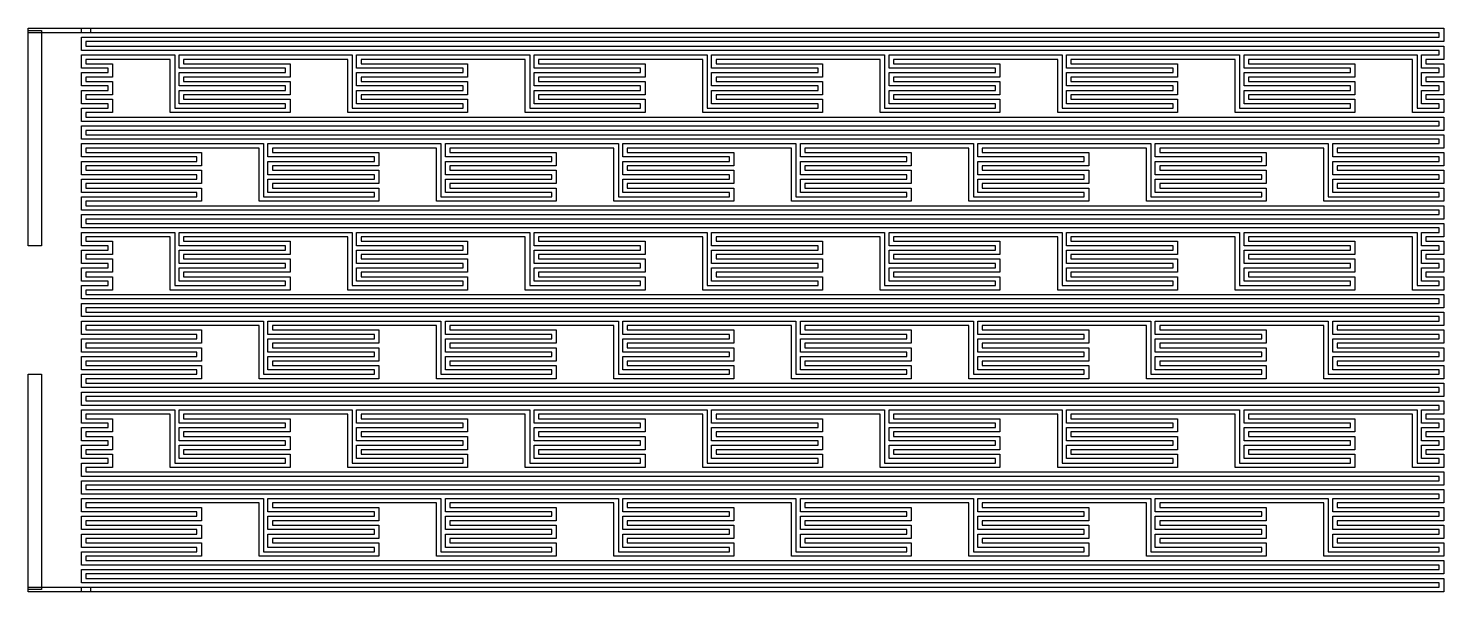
# Model space of a CAD drawing. Extents: x 1358 to 1677, y -197 to -70.
import ezdxf

# ---------------------------------------------------------------- set-up
doc = ezdxf.new("R2010")
doc.units = 0
doc.layers.add('L3D0', color=1, linetype='CONTINUOUS')

msp = doc.modelspace()

# ---------------------------------------------------------------- linework, layer by layer
at = {"layer": 'L3D0'}
for points in [[(1358.226, -71.065), (1358.226, -70.065), (1372.226, -70.065), (1372.226, -71.065)], [(1370.226, -197.065), (1370.226, -196.065), (1676.226, -196.065), (1676.226, -195.065), (1370.226, -195.065), (1370.226, -192.065), (1676.226, -192.065), (1676.226, -191.065), (1370.226, -191.065), (1370.226, -188.065), (1396.226, -188.065), (1396.226, -187.065), (1370.226, -187.065), (1370.226, -184.065), (1396.226, -184.065), (1396.226, -183.065), (1370.226, -183.065), (1370.226, -180.065), (1396.226, -180.065), (1396.226, -179.065), (1370.226, -179.065), (1370.226, -176.065), (1411.226, -176.065), (1411.226, -188.065), (1436.226, -188.065), (1436.226, -187.065), (1412.226, -187.065), (1412.226, -184.065), (1436.226, -184.065), (1436.226, -183.065), (1412.226, -183.065), (1412.226, -180.065), (1436.226, -180.065), (1436.226, -179.065), (1412.226, -179.065), (1412.226, -176.065), (1451.226, -176.065), (1451.226, -188.065), (1476.226, -188.065), (1476.226, -187.065), (1452.226, -187.065), (1452.226, -184.065), (1476.226, -184.065), (1476.226, -183.065), (1452.226, -183.065), (1452.226, -180.065), (1476.226, -180.065), (1476.226, -179.065), (1452.226, -179.065), (1452.226, -176.065), (1491.226, -176.065), (1491.226, -188.065), (1516.226, -188.065), (1516.226, -187.065), (1492.226, -187.065), (1492.226, -184.065), (1516.226, -184.065), (1516.226, -183.065), (1492.226, -183.065), (1492.226, -180.065), (1516.226, -180.065), (1516.226, -179.065), (1492.226, -179.065), (1492.226, -176.065), (1531.226, -176.065), (1531.226, -188.065), (1556.226, -188.065), (1556.226, -187.065), (1532.226, -187.065), (1532.226, -184.065), (1556.226, -184.065), (1556.226, -183.065), (1532.226, -183.065), (1532.226, -180.065), (1556.226, -180.065), (1556.226, -179.065), (1532.226, -179.065), (1532.226, -176.065), (1571.226, -176.065), (1571.226, -188.065), (1596.226, -188.065), (1596.226, -187.065), (1572.226, -187.065), (1572.226, -184.065), (1596.226, -184.065), (1596.226, -183.065), (1572.226, -183.065), (1572.226, -180.065), (1596.226, -180.065), (1596.226, -179.065), (1572.226, -179.065), (1572.226, -176.065), (1611.226, -176.065), (1611.226, -188.065), (1636.226, -188.065), (1636.226, -187.065), (1612.226, -187.065), (1612.226, -184.065), (1636.226, -184.065), (1636.226, -183.065), (1612.226, -183.065), (1612.226, -180.065), (1636.226, -180.065), (1636.226, -179.065), (1612.226, -179.065), (1612.226, -176.065), (1651.226, -176.065), (1651.226, -188.065), (1676.226, -188.065), (1676.226, -187.065), (1652.226, -187.065), (1652.226, -184.065), (1676.226, -184.065), (1676.226, -183.065), (1652.226, -183.065), (1652.226, -180.065), (1676.226, -180.065), (1676.226, -179.065), (1652.226, -179.065), (1652.226, -176.065), (1676.226, -176.065), (1676.226, -175.065), (1370.226, -175.065), (1370.226, -172.065), (1676.226, -172.065), (1676.226, -171.065), (1370.226, -171.065), (1370.226, -168.065), (1376.226, -168.065), (1376.226, -167.065), (1370.226, -167.065), (1370.226, -164.065), (1376.226, -164.065), (1376.226, -163.065), (1370.226, -163.065), (1370.226, -160.065), (1376.226, -160.065), (1376.226, -159.065), (1370.226, -159.065), (1370.226, -156.065), (1391.226, -156.065), (1391.226, -168.065), (1416.226, -168.065), (1416.226, -167.065), (1392.226, -167.065), (1392.226, -164.065), (1416.226, -164.065), (1416.226, -163.065), (1392.226, -163.065), (1392.226, -160.065), (1416.226, -160.065), (1416.226, -159.065), (1392.226, -159.065), (1392.226, -156.065), (1431.226, -156.065), (1431.226, -168.065), (1456.226, -168.065), (1456.226, -167.065), (1432.226, -167.065), (1432.226, -164.065), (1456.226, -164.065), (1456.226, -163.065), (1432.226, -163.065), (1432.226, -160.065), (1456.226, -160.065), (1456.226, -159.065), (1432.226, -159.065), (1432.226, -156.065), (1471.226, -156.065), (1471.226, -168.065), (1496.226, -168.065), (1496.226, -167.065), (1472.226, -167.065), (1472.226, -164.065), (1496.226, -164.065), (1496.226, -163.065), (1472.226, -163.065), (1472.226, -160.065), (1496.226, -160.065), (1496.226, -159.065), (1472.226, -159.065), (1472.226, -156.065), (1511.226, -156.065), (1511.226, -168.065), (1536.226, -168.065), (1536.226, -167.065), (1512.226, -167.065), (1512.226, -164.065), (1536.226, -164.065), (1536.226, -163.065), (1512.226, -163.065), (1512.226, -160.065), (1536.226, -160.065), (1536.226, -159.065), (1512.226, -159.065), (1512.226, -156.065), (1551.226, -156.065), (1551.226, -168.065), (1576.226, -168.065), (1576.226, -167.065), (1552.226, -167.065), (1552.226, -164.065), (1576.226, -164.065), (1576.226, -163.065), (1552.226, -163.065), (1552.226, -160.065), (1576.226, -160.065), (1576.226, -159.065), (1552.226, -159.065), (1552.226, -156.065), (1591.226, -156.065), (1591.226, -168.065), (1616.226, -168.065), (1616.226, -167.065), (1592.226, -167.065), (1592.226, -164.065), (1616.226, -164.065), (1616.226, -163.065), (1592.226, -163.065), (1592.226, -160.065), (1616.226, -160.065), (1616.226, -159.065), (1592.226, -159.065), (1592.226, -156.065), (1631.226, -156.065), (1631.226, -168.065), (1656.226, -168.065), (1656.226, -167.065), (1632.226, -167.065), (1632.226, -164.065), (1656.226, -164.065), (1656.226, -163.065), (1632.226, -163.065), (1632.226, -160.065), (1656.226, -160.065), (1656.226, -159.065), (1632.226, -159.065), (1632.226, -156.065), (1671.226, -156.065), (1671.226, -168.065), (1676.226, -168.065), (1676.226, -167.065), (1672.226, -167.065), (1672.226, -164.065), (1676.226, -164.065), (1676.226, -163.065), (1672.226, -163.065), (1672.226, -160.065), (1676.226, -160.065), (1676.226, -159.065), (1672.226, -159.065), (1672.226, -156.065), (1676.226, -156.065), (1676.226, -155.065), (1370.226, -155.065), (1370.226, -152.065), (1676.226, -152.065), (1676.226, -151.065), (1370.226, -151.065), (1370.226, -148.065), (1396.226, -148.065), (1396.226, -147.065), (1370.226, -147.065), (1370.226, -144.065), (1396.226, -144.065), (1396.226, -143.065), (1370.226, -143.065), (1370.226, -140.065), (1396.226, -140.065), (1396.226, -139.065), (1370.226, -139.065), (1370.226, -136.065), (1411.226, -136.065), (1411.226, -148.065), (1436.226, -148.065), (1436.226, -147.065), (1412.226, -147.065), (1412.226, -144.065), (1436.226, -144.065), (1436.226, -143.065), (1412.226, -143.065), (1412.226, -140.065), (1436.226, -140.065), (1436.226, -139.065), (1412.226, -139.065), (1412.226, -136.065), (1451.226, -136.065), (1451.226, -148.065), (1476.226, -148.065), (1476.226, -147.065), (1452.226, -147.065), (1452.226, -144.065), (1476.226, -144.065), (1476.226, -143.065), (1452.226, -143.065), (1452.226, -140.065), (1476.226, -140.065), (1476.226, -139.065), (1452.226, -139.065), (1452.226, -136.065), (1491.226, -136.065), (1491.226, -148.065), (1516.226, -148.065), (1516.226, -147.065), (1492.226, -147.065), (1492.226, -144.065), (1516.226, -144.065), (1516.226, -143.065), (1492.226, -143.065), (1492.226, -140.065), (1516.226, -140.065), (1516.226, -139.065), (1492.226, -139.065), (1492.226, -136.065), (1531.226, -136.065), (1531.226, -148.065), (1556.226, -148.065), (1556.226, -147.065), (1532.226, -147.065), (1532.226, -144.065), (1556.226, -144.065), (1556.226, -143.065), (1532.226, -143.065), (1532.226, -140.065), (1556.226, -140.065), (1556.226, -139.065), (1532.226, -139.065), (1532.226, -136.065), (1571.226, -136.065), (1571.226, -148.065), (1596.226, -148.065), (1596.226, -147.065), (1572.226, -147.065), (1572.226, -144.065), (1596.226, -144.065), (1596.226, -143.065), (1572.226, -143.065), (1572.226, -140.065), (1596.226, -140.065), (1596.226, -139.065), (1572.226, -139.065), (1572.226, -136.065), (1611.226, -136.065), (1611.226, -148.065), (1636.226, -148.065), (1636.226, -147.065), (1612.226, -147.065), (1612.226, -144.065), (1636.226, -144.065), (1636.226, -143.065), (1612.226, -143.065), (1612.226, -140.065), (1636.226, -140.065), (1636.226, -139.065), (1612.226, -139.065), (1612.226, -136.065), (1651.226, -136.065), (1651.226, -148.065), (1676.226, -148.065), (1676.226, -147.065), (1652.226, -147.065), (1652.226, -144.065), (1676.226, -144.065), (1676.226, -143.065), (1652.226, -143.065), (1652.226, -140.065), (1676.226, -140.065), (1676.226, -139.065), (1652.226, -139.065), (1652.226, -136.065), (1676.226, -136.065), (1676.226, -135.065), (1370.226, -135.065), (1370.226, -132.065), (1676.226, -132.065), (1676.226, -131.065), (1370.226, -131.065), (1370.226, -128.065), (1376.226, -128.065), (1376.226, -127.065), (1370.226, -127.065), (1370.226, -124.065), (1376.226, -124.065), (1376.226, -123.065), (1370.226, -123.065), (1370.226, -120.065), (1376.226, -120.065), (1376.226, -119.065), (1370.226, -119.065), (1370.226, -116.065), (1391.226, -116.065), (1391.226, -128.065), (1416.226, -128.065), (1416.226, -127.065), (1392.226, -127.065), (1392.226, -124.065), (1416.226, -124.065), (1416.226, -123.065), (1392.226, -123.065), (1392.226, -120.065), (1416.226, -120.065), (1416.226, -119.065), (1392.226, -119.065), (1392.226, -116.065), (1431.226, -116.065), (1431.226, -128.065), (1456.226, -128.065), (1456.226, -127.065), (1432.226, -127.065), (1432.226, -124.065), (1456.226, -124.065), (1456.226, -123.065), (1432.226, -123.065), (1432.226, -120.065), (1456.226, -120.065), (1456.226, -119.065), (1432.226, -119.065), (1432.226, -116.065), (1471.226, -116.065), (1471.226, -128.065), (1496.226, -128.065), (1496.226, -127.065), (1472.226, -127.065), (1472.226, -124.065), (1496.226, -124.065), (1496.226, -123.065), (1472.226, -123.065), (1472.226, -120.065), (1496.226, -120.065), (1496.226, -119.065), (1472.226, -119.065), (1472.226, -116.065), (1511.226, -116.065), (1511.226, -128.065), (1536.226, -128.065), (1536.226, -127.065), (1512.226, -127.065), (1512.226, -124.065), (1536.226, -124.065), (1536.226, -123.065), (1512.226, -123.065), (1512.226, -120.065), (1536.226, -120.065), (1536.226, -119.065), (1512.226, -119.065), (1512.226, -116.065), (1551.226, -116.065), (1551.226, -128.065), (1576.226, -128.065), (1576.226, -127.065), (1552.226, -127.065), (1552.226, -124.065), (1576.226, -124.065), (1576.226, -123.065), (1552.226, -123.065), (1552.226, -120.065), (1576.226, -120.065), (1576.226, -119.065), (1552.226, -119.065), (1552.226, -116.065), (1591.226, -116.065), (1591.226, -128.065), (1616.226, -128.065), (1616.226, -127.065), (1592.226, -127.065), (1592.226, -124.065), (1616.226, -124.065), (1616.226, -123.065), (1592.226, -123.065), (1592.226, -120.065), (1616.226, -120.065), (1616.226, -119.065), (1592.226, -119.065), (1592.226, -116.065), (1631.226, -116.065), (1631.226, -128.065), (1656.226, -128.065), (1656.226, -127.065), (1632.226, -127.065), (1632.226, -124.065), (1656.226, -124.065), (1656.226, -123.065), (1632.226, -123.065), (1632.226, -120.065), (1656.226, -120.065), (1656.226, -119.065), (1632.226, -119.065), (1632.226, -116.065), (1671.226, -116.065), (1671.226, -128.065), (1676.226, -128.065), (1676.226, -127.065), (1672.226, -127.065), (1672.226, -124.065), (1676.226, -124.065), (1676.226, -123.065), (1672.226, -123.065), (1672.226, -120.065), (1676.226, -120.065), (1676.226, -119.065), (1672.226, -119.065), (1672.226, -116.065), (1676.226, -116.065), (1676.226, -115.065), (1370.226, -115.065), (1370.226, -112.065), (1676.226, -112.065), (1676.226, -111.065), (1370.226, -111.065), (1370.226, -108.065), (1396.226, -108.065), (1396.226, -107.065), (1370.226, -107.065), (1370.226, -104.065), (1396.226, -104.065), (1396.226, -103.065), (1370.226, -103.065), (1370.226, -100.065), (1396.226, -100.065), (1396.226, -99.065), (1370.226, -99.065), (1370.226, -96.065), (1411.226, -96.065), (1411.226, -108.065), (1436.226, -108.065), (1436.226, -107.065), (1412.226, -107.065), (1412.226, -104.065), (1436.226, -104.065), (1436.226, -103.065), (1412.226, -103.065), (1412.226, -100.065), (1436.226, -100.065), (1436.226, -99.065), (1412.226, -99.065), (1412.226, -96.065), (1451.226, -96.065), (1451.226, -108.065), (1476.226, -108.065), (1476.226, -107.065), (1452.226, -107.065), (1452.226, -104.065), (1476.226, -104.065), (1476.226, -103.065), (1452.226, -103.065), (1452.226, -100.065), (1476.226, -100.065), (1476.226, -99.065), (1452.226, -99.065), (1452.226, -96.065), (1491.226, -96.065), (1491.226, -108.065), (1516.226, -108.065), (1516.226, -107.065), (1492.226, -107.065), (1492.226, -104.065), (1516.226, -104.065), (1516.226, -103.065), (1492.226, -103.065), (1492.226, -100.065), (1516.226, -100.065), (1516.226, -99.065), (1492.226, -99.065), (1492.226, -96.065), (1531.226, -96.065), (1531.226, -108.065), (1556.226, -108.065), (1556.226, -107.065), (1532.226, -107.065), (1532.226, -104.065), (1556.226, -104.065), (1556.226, -103.065), (1532.226, -103.065), (1532.226, -100.065), (1556.226, -100.065), (1556.226, -99.065), (1532.226, -99.065), (1532.226, -96.065), (1571.226, -96.065), (1571.226, -108.065), (1596.226, -108.065), (1596.226, -107.065), (1572.226, -107.065), (1572.226, -104.065), (1596.226, -104.065), (1596.226, -103.065), (1572.226, -103.065), (1572.226, -100.065), (1596.226, -100.065), (1596.226, -99.065), (1572.226, -99.065), (1572.226, -96.065), (1611.226, -96.065), (1611.226, -108.065), (1636.226, -108.065), (1636.226, -107.065), (1612.226, -107.065), (1612.226, -104.065), (1636.226, -104.065), (1636.226, -103.065), (1612.226, -103.065), (1612.226, -100.065), (1636.226, -100.065), (1636.226, -99.065), (1612.226, -99.065), (1612.226, -96.065), (1651.226, -96.065), (1651.226, -108.065), (1676.226, -108.065), (1676.226, -107.065), (1652.226, -107.065), (1652.226, -104.065), (1676.226, -104.065), (1676.226, -103.065), (1652.226, -103.065), (1652.226, -100.065), (1676.226, -100.065), (1676.226, -99.065), (1652.226, -99.065), (1652.226, -96.065), (1676.226, -96.065), (1676.226, -95.065), (1370.226, -95.065), (1370.226, -92.065), (1676.226, -92.065), (1676.226, -91.065), (1370.226, -91.065), (1370.226, -88.065), (1376.226, -88.065), (1376.226, -87.065), (1370.226, -87.065), (1370.226, -84.065), (1376.226, -84.065), (1376.226, -83.065), (1370.226, -83.065), (1370.226, -80.065), (1376.226, -80.065), (1376.226, -79.065), (1370.226, -79.065), (1370.226, -76.065), (1391.226, -76.065), (1391.226, -88.065), (1416.226, -88.065), (1416.226, -87.065), (1392.226, -87.065), (1392.226, -84.065), (1416.226, -84.065), (1416.226, -83.065), (1392.226, -83.065), (1392.226, -80.065), (1416.226, -80.065), (1416.226, -79.065), (1392.226, -79.065), (1392.226, -76.065), (1431.226, -76.065), (1431.226, -88.065), (1456.226, -88.065), (1456.226, -87.065), (1432.226, -87.065), (1432.226, -84.065), (1456.226, -84.065), (1456.226, -83.065), (1432.226, -83.065), (1432.226, -80.065), (1456.226, -80.065), (1456.226, -79.065), (1432.226, -79.065), (1432.226, -76.065), (1471.226, -76.065), (1471.226, -88.065), (1496.226, -88.065), (1496.226, -87.065), (1472.226, -87.065), (1472.226, -84.065), (1496.226, -84.065), (1496.226, -83.065), (1472.226, -83.065), (1472.226, -80.065), (1496.226, -80.065), (1496.226, -79.065), (1472.226, -79.065), (1472.226, -76.065), (1511.226, -76.065), (1511.226, -88.065), (1536.226, -88.065), (1536.226, -87.065), (1512.226, -87.065), (1512.226, -84.065), (1536.226, -84.065), (1536.226, -83.065), (1512.226, -83.065), (1512.226, -80.065), (1536.226, -80.065), (1536.226, -79.065), (1512.226, -79.065), (1512.226, -76.065), (1551.226, -76.065), (1551.226, -88.065), (1576.226, -88.065), (1576.226, -87.065), (1552.226, -87.065), (1552.226, -84.065), (1576.226, -84.065), (1576.226, -83.065), (1552.226, -83.065), (1552.226, -80.065), (1576.226, -80.065), (1576.226, -79.065), (1552.226, -79.065), (1552.226, -76.065), (1591.226, -76.065), (1591.226, -88.065), (1616.226, -88.065), (1616.226, -87.065), (1592.226, -87.065), (1592.226, -84.065), (1616.226, -84.065), (1616.226, -83.065), (1592.226, -83.065), (1592.226, -80.065), (1616.226, -80.065), (1616.226, -79.065), (1592.226, -79.065), (1592.226, -76.065), (1631.226, -76.065), (1631.226, -88.065), (1656.226, -88.065), (1656.226, -87.065), (1632.226, -87.065), (1632.226, -84.065), (1656.226, -84.065), (1656.226, -83.065), (1632.226, -83.065), (1632.226, -80.065), (1656.226, -80.065), (1656.226, -79.065), (1632.226, -79.065), (1632.226, -76.065), (1671.226, -76.065), (1671.226, -88.065), (1676.226, -88.065), (1676.226, -87.065), (1672.226, -87.065), (1672.226, -84.065), (1676.226, -84.065), (1676.226, -83.065), (1672.226, -83.065), (1672.226, -80.065), (1676.226, -80.065), (1676.226, -79.065), (1672.226, -79.065), (1672.226, -76.065), (1676.226, -76.065), (1676.226, -75.065), (1370.226, -75.065), (1370.226, -72.065), (1676.226, -72.065), (1676.226, -71.065), (1370.226, -71.065), (1370.226, -70.065), (1677.226, -70.065), (1677.226, -73.065), (1371.226, -73.065), (1371.226, -74.065), (1677.226, -74.065), (1677.226, -77.065), (1673.226, -77.065), (1673.226, -78.065), (1677.226, -78.065), (1677.226, -81.065), (1673.226, -81.065), (1673.226, -82.065), (1677.226, -82.065), (1677.226, -85.065), (1673.226, -85.065), (1673.226, -86.065), (1677.226, -86.065), (1677.226, -89.065), (1670.226, -89.065), (1670.226, -77.065), (1633.226, -77.065), (1633.226, -78.065), (1657.226, -78.065), (1657.226, -81.065), (1633.226, -81.065), (1633.226, -82.065), (1657.226, -82.065), (1657.226, -85.065), (1633.226, -85.065), (1633.226, -86.065), (1657.226, -86.065), (1657.226, -89.065), (1630.226, -89.065), (1630.226, -77.065), (1593.226, -77.065), (1593.226, -78.065), (1617.226, -78.065), (1617.226, -81.065), (1593.226, -81.065), (1593.226, -82.065), (1617.226, -82.065), (1617.226, -85.065), (1593.226, -85.065), (1593.226, -86.065), (1617.226, -86.065), (1617.226, -89.065), (1590.226, -89.065), (1590.226, -77.065), (1553.226, -77.065), (1553.226, -78.065), (1577.226, -78.065), (1577.226, -81.065), (1553.226, -81.065), (1553.226, -82.065), (1577.226, -82.065), (1577.226, -85.065), (1553.226, -85.065), (1553.226, -86.065), (1577.226, -86.065), (1577.226, -89.065), (1550.226, -89.065), (1550.226, -77.065), (1513.226, -77.065), (1513.226, -78.065), (1537.226, -78.065), (1537.226, -81.065), (1513.226, -81.065), (1513.226, -82.065), (1537.226, -82.065), (1537.226, -85.065), (1513.226, -85.065), (1513.226, -86.065), (1537.226, -86.065), (1537.226, -89.065), (1510.226, -89.065), (1510.226, -77.065), (1473.226, -77.065), (1473.226, -78.065), (1497.226, -78.065), (1497.226, -81.065), (1473.226, -81.065), (1473.226, -82.065), (1497.226, -82.065), (1497.226, -85.065), (1473.226, -85.065), (1473.226, -86.065), (1497.226, -86.065), (1497.226, -89.065), (1470.226, -89.065), (1470.226, -77.065), (1433.226, -77.065), (1433.226, -78.065), (1457.226, -78.065), (1457.226, -81.065), (1433.226, -81.065), (1433.226, -82.065), (1457.226, -82.065), (1457.226, -85.065), (1433.226, -85.065), (1433.226, -86.065), (1457.226, -86.065), (1457.226, -89.065), (1430.226, -89.065), (1430.226, -77.065), (1393.226, -77.065), (1393.226, -78.065), (1417.226, -78.065), (1417.226, -81.065), (1393.226, -81.065), (1393.226, -82.065), (1417.226, -82.065), (1417.226, -85.065), (1393.226, -85.065), (1393.226, -86.065), (1417.226, -86.065), (1417.226, -89.065), (1390.226, -89.065), (1390.226, -77.065), (1371.226, -77.065), (1371.226, -78.065), (1377.226, -78.065), (1377.226, -81.065), (1371.226, -81.065), (1371.226, -82.065), (1377.226, -82.065), (1377.226, -85.065), (1371.226, -85.065), (1371.226, -86.065), (1377.226, -86.065), (1377.226, -89.065), (1371.226, -89.065), (1371.226, -90.065), (1677.226, -90.065), (1677.226, -93.065), (1371.226, -93.065), (1371.226, -94.065), (1677.226, -94.065), (1677.226, -97.065), (1653.226, -97.065), (1653.226, -98.065), (1677.226, -98.065), (1677.226, -101.065), (1653.226, -101.065), (1653.226, -102.065), (1677.226, -102.065), (1677.226, -105.065), (1653.226, -105.065), (1653.226, -106.065), (1677.226, -106.065), (1677.226, -109.065), (1650.226, -109.065), (1650.226, -97.065), (1613.226, -97.065), (1613.226, -98.065), (1637.226, -98.065), (1637.226, -101.065), (1613.226, -101.065), (1613.226, -102.065), (1637.226, -102.065), (1637.226, -105.065), (1613.226, -105.065), (1613.226, -106.065), (1637.226, -106.065), (1637.226, -109.065), (1610.226, -109.065), (1610.226, -97.065), (1573.226, -97.065), (1573.226, -98.065), (1597.226, -98.065), (1597.226, -101.065), (1573.226, -101.065), (1573.226, -102.065), (1597.226, -102.065), (1597.226, -105.065), (1573.226, -105.065), (1573.226, -106.065), (1597.226, -106.065), (1597.226, -109.065), (1570.226, -109.065), (1570.226, -97.065), (1533.226, -97.065), (1533.226, -98.065), (1557.226, -98.065), (1557.226, -101.065), (1533.226, -101.065), (1533.226, -102.065), (1557.226, -102.065), (1557.226, -105.065), (1533.226, -105.065), (1533.226, -106.065), (1557.226, -106.065), (1557.226, -109.065), (1530.226, -109.065), (1530.226, -97.065), (1493.226, -97.065), (1493.226, -98.065), (1517.226, -98.065), (1517.226, -101.065), (1493.226, -101.065), (1493.226, -102.065), (1517.226, -102.065), (1517.226, -105.065), (1493.226, -105.065), (1493.226, -106.065), (1517.226, -106.065), (1517.226, -109.065), (1490.226, -109.065), (1490.226, -97.065), (1453.226, -97.065), (1453.226, -98.065), (1477.226, -98.065), (1477.226, -101.065), (1453.226, -101.065), (1453.226, -102.065), (1477.226, -102.065), (1477.226, -105.065), (1453.226, -105.065), (1453.226, -106.065), (1477.226, -106.065), (1477.226, -109.065), (1450.226, -109.065), (1450.226, -97.065), (1413.226, -97.065), (1413.226, -98.065), (1437.226, -98.065), (1437.226, -101.065), (1413.226, -101.065), (1413.226, -102.065), (1437.226, -102.065), (1437.226, -105.065), (1413.226, -105.065), (1413.226, -106.065), (1437.226, -106.065), (1437.226, -109.065), (1410.226, -109.065), (1410.226, -97.065), (1371.226, -97.065), (1371.226, -98.065), (1397.226, -98.065), (1397.226, -101.065), (1371.226, -101.065), (1371.226, -102.065), (1397.226, -102.065), (1397.226, -105.065), (1371.226, -105.065), (1371.226, -106.065), (1397.226, -106.065), (1397.226, -109.065), (1371.226, -109.065), (1371.226, -110.065), (1677.226, -110.065), (1677.226, -113.065), (1371.226, -113.065), (1371.226, -114.065), (1677.226, -114.065), (1677.226, -117.065), (1673.226, -117.065), (1673.226, -118.065), (1677.226, -118.065), (1677.226, -121.065), (1673.226, -121.065), (1673.226, -122.065), (1677.226, -122.065), (1677.226, -125.065), (1673.226, -125.065), (1673.226, -126.065), (1677.226, -126.065), (1677.226, -129.065), (1670.226, -129.065), (1670.226, -117.065), (1633.226, -117.065), (1633.226, -118.065), (1657.226, -118.065), (1657.226, -121.065), (1633.226, -121.065), (1633.226, -122.065), (1657.226, -122.065), (1657.226, -125.065), (1633.226, -125.065), (1633.226, -126.065), (1657.226, -126.065), (1657.226, -129.065), (1630.226, -129.065), (1630.226, -117.065), (1593.226, -117.065), (1593.226, -118.065), (1617.226, -118.065), (1617.226, -121.065), (1593.226, -121.065), (1593.226, -122.065), (1617.226, -122.065), (1617.226, -125.065), (1593.226, -125.065), (1593.226, -126.065), (1617.226, -126.065), (1617.226, -129.065), (1590.226, -129.065), (1590.226, -117.065), (1553.226, -117.065), (1553.226, -118.065), (1577.226, -118.065), (1577.226, -121.065), (1553.226, -121.065), (1553.226, -122.065), (1577.226, -122.065), (1577.226, -125.065), (1553.226, -125.065), (1553.226, -126.065), (1577.226, -126.065), (1577.226, -129.065), (1550.226, -129.065), (1550.226, -117.065), (1513.226, -117.065), (1513.226, -118.065), (1537.226, -118.065), (1537.226, -121.065), (1513.226, -121.065), (1513.226, -122.065), (1537.226, -122.065), (1537.226, -125.065), (1513.226, -125.065), (1513.226, -126.065), (1537.226, -126.065), (1537.226, -129.065), (1510.226, -129.065), (1510.226, -117.065), (1473.226, -117.065), (1473.226, -118.065), (1497.226, -118.065), (1497.226, -121.065), (1473.226, -121.065), (1473.226, -122.065), (1497.226, -122.065), (1497.226, -125.065), (1473.226, -125.065), (1473.226, -126.065), (1497.226, -126.065), (1497.226, -129.065), (1470.226, -129.065), (1470.226, -117.065), (1433.226, -117.065), (1433.226, -118.065), (1457.226, -118.065), (1457.226, -121.065), (1433.226, -121.065), (1433.226, -122.065), (1457.226, -122.065), (1457.226, -125.065), (1433.226, -125.065), (1433.226, -126.065), (1457.226, -126.065), (1457.226, -129.065), (1430.226, -129.065), (1430.226, -117.065), (1393.226, -117.065), (1393.226, -118.065), (1417.226, -118.065), (1417.226, -121.065), (1393.226, -121.065), (1393.226, -122.065), (1417.226, -122.065), (1417.226, -125.065), (1393.226, -125.065), (1393.226, -126.065), (1417.226, -126.065), (1417.226, -129.065), (1390.226, -129.065), (1390.226, -117.065), (1371.226, -117.065), (1371.226, -118.065), (1377.226, -118.065), (1377.226, -121.065), (1371.226, -121.065), (1371.226, -122.065), (1377.226, -122.065), (1377.226, -125.065), (1371.226, -125.065), (1371.226, -126.065), (1377.226, -126.065), (1377.226, -129.065), (1371.226, -129.065), (1371.226, -130.065), (1677.226, -130.065), (1677.226, -133.065), (1371.226, -133.065), (1371.226, -134.065), (1677.226, -134.065), (1677.226, -137.065), (1653.226, -137.065), (1653.226, -138.065), (1677.226, -138.065), (1677.226, -141.065), (1653.226, -141.065), (1653.226, -142.065), (1677.226, -142.065), (1677.226, -145.065), (1653.226, -145.065), (1653.226, -146.065), (1677.226, -146.065), (1677.226, -149.065), (1650.226, -149.065), (1650.226, -137.065), (1613.226, -137.065), (1613.226, -138.065), (1637.226, -138.065), (1637.226, -141.065), (1613.226, -141.065), (1613.226, -142.065), (1637.226, -142.065), (1637.226, -145.065), (1613.226, -145.065), (1613.226, -146.065), (1637.226, -146.065), (1637.226, -149.065), (1610.226, -149.065), (1610.226, -137.065), (1573.226, -137.065), (1573.226, -138.065), (1597.226, -138.065), (1597.226, -141.065), (1573.226, -141.065), (1573.226, -142.065), (1597.226, -142.065), (1597.226, -145.065), (1573.226, -145.065), (1573.226, -146.065), (1597.226, -146.065), (1597.226, -149.065), (1570.226, -149.065), (1570.226, -137.065), (1533.226, -137.065), (1533.226, -138.065), (1557.226, -138.065), (1557.226, -141.065), (1533.226, -141.065), (1533.226, -142.065), (1557.226, -142.065), (1557.226, -145.065), (1533.226, -145.065), (1533.226, -146.065), (1557.226, -146.065), (1557.226, -149.065), (1530.226, -149.065), (1530.226, -137.065), (1493.226, -137.065), (1493.226, -138.065), (1517.226, -138.065), (1517.226, -141.065), (1493.226, -141.065), (1493.226, -142.065), (1517.226, -142.065), (1517.226, -145.065), (1493.226, -145.065), (1493.226, -146.065), (1517.226, -146.065), (1517.226, -149.065), (1490.226, -149.065), (1490.226, -137.065), (1453.226, -137.065), (1453.226, -138.065), (1477.226, -138.065), (1477.226, -141.065), (1453.226, -141.065), (1453.226, -142.065), (1477.226, -142.065), (1477.226, -145.065), (1453.226, -145.065), (1453.226, -146.065), (1477.226, -146.065), (1477.226, -149.065), (1450.226, -149.065), (1450.226, -137.065), (1413.226, -137.065), (1413.226, -138.065), (1437.226, -138.065), (1437.226, -141.065), (1413.226, -141.065), (1413.226, -142.065), (1437.226, -142.065), (1437.226, -145.065), (1413.226, -145.065), (1413.226, -146.065), (1437.226, -146.065), (1437.226, -149.065), (1410.226, -149.065), (1410.226, -137.065), (1371.226, -137.065), (1371.226, -138.065), (1397.226, -138.065), (1397.226, -141.065), (1371.226, -141.065), (1371.226, -142.065), (1397.226, -142.065), (1397.226, -145.065), (1371.226, -145.065), (1371.226, -146.065), (1397.226, -146.065), (1397.226, -149.065), (1371.226, -149.065), (1371.226, -150.065), (1677.226, -150.065), (1677.226, -153.065), (1371.226, -153.065), (1371.226, -154.065), (1677.226, -154.065), (1677.226, -157.065), (1673.226, -157.065), (1673.226, -158.065), (1677.226, -158.065), (1677.226, -161.065), (1673.226, -161.065), (1673.226, -162.065), (1677.226, -162.065), (1677.226, -165.065), (1673.226, -165.065), (1673.226, -166.065), (1677.226, -166.065), (1677.226, -169.065), (1670.226, -169.065), (1670.226, -157.065), (1633.226, -157.065), (1633.226, -158.065), (1657.226, -158.065), (1657.226, -161.065), (1633.226, -161.065), (1633.226, -162.065), (1657.226, -162.065), (1657.226, -165.065), (1633.226, -165.065), (1633.226, -166.065), (1657.226, -166.065), (1657.226, -169.065), (1630.226, -169.065), (1630.226, -157.065), (1593.226, -157.065), (1593.226, -158.065), (1617.226, -158.065), (1617.226, -161.065), (1593.226, -161.065), (1593.226, -162.065), (1617.226, -162.065), (1617.226, -165.065), (1593.226, -165.065), (1593.226, -166.065), (1617.226, -166.065), (1617.226, -169.065), (1590.226, -169.065), (1590.226, -157.065), (1553.226, -157.065), (1553.226, -158.065), (1577.226, -158.065), (1577.226, -161.065), (1553.226, -161.065), (1553.226, -162.065), (1577.226, -162.065), (1577.226, -165.065), (1553.226, -165.065), (1553.226, -166.065), (1577.226, -166.065), (1577.226, -169.065), (1550.226, -169.065), (1550.226, -157.065), (1513.226, -157.065), (1513.226, -158.065), (1537.226, -158.065), (1537.226, -161.065), (1513.226, -161.065), (1513.226, -162.065), (1537.226, -162.065), (1537.226, -165.065), (1513.226, -165.065), (1513.226, -166.065), (1537.226, -166.065), (1537.226, -169.065), (1510.226, -169.065), (1510.226, -157.065), (1473.226, -157.065), (1473.226, -158.065), (1497.226, -158.065), (1497.226, -161.065), (1473.226, -161.065), (1473.226, -162.065), (1497.226, -162.065), (1497.226, -165.065), (1473.226, -165.065), (1473.226, -166.065), (1497.226, -166.065), (1497.226, -169.065), (1470.226, -169.065), (1470.226, -157.065), (1433.226, -157.065), (1433.226, -158.065), (1457.226, -158.065), (1457.226, -161.065), (1433.226, -161.065), (1433.226, -162.065), (1457.226, -162.065), (1457.226, -165.065), (1433.226, -165.065), (1433.226, -166.065), (1457.226, -166.065), (1457.226, -169.065), (1430.226, -169.065), (1430.226, -157.065), (1393.226, -157.065), (1393.226, -158.065), (1417.226, -158.065), (1417.226, -161.065), (1393.226, -161.065), (1393.226, -162.065), (1417.226, -162.065), (1417.226, -165.065), (1393.226, -165.065), (1393.226, -166.065), (1417.226, -166.065), (1417.226, -169.065), (1390.226, -169.065), (1390.226, -157.065), (1371.226, -157.065), (1371.226, -158.065), (1377.226, -158.065), (1377.226, -161.065), (1371.226, -161.065), (1371.226, -162.065), (1377.226, -162.065), (1377.226, -165.065), (1371.226, -165.065), (1371.226, -166.065), (1377.226, -166.065), (1377.226, -169.065), (1371.226, -169.065), (1371.226, -170.065), (1677.226, -170.065), (1677.226, -173.065), (1371.226, -173.065), (1371.226, -174.065), (1677.226, -174.065), (1677.226, -177.065), (1653.226, -177.065), (1653.226, -178.065), (1677.226, -178.065), (1677.226, -181.065), (1653.226, -181.065), (1653.226, -182.065), (1677.226, -182.065), (1677.226, -185.065), (1653.226, -185.065), (1653.226, -186.065), (1677.226, -186.065), (1677.226, -189.065), (1650.226, -189.065), (1650.226, -177.065), (1613.226, -177.065), (1613.226, -178.065), (1637.226, -178.065), (1637.226, -181.065), (1613.226, -181.065), (1613.226, -182.065), (1637.226, -182.065), (1637.226, -185.065), (1613.226, -185.065), (1613.226, -186.065), (1637.226, -186.065), (1637.226, -189.065), (1610.226, -189.065), (1610.226, -177.065), (1573.226, -177.065), (1573.226, -178.065), (1597.226, -178.065), (1597.226, -181.065), (1573.226, -181.065), (1573.226, -182.065), (1597.226, -182.065), (1597.226, -185.065), (1573.226, -185.065), (1573.226, -186.065), (1597.226, -186.065), (1597.226, -189.065), (1570.226, -189.065), (1570.226, -177.065), (1533.226, -177.065), (1533.226, -178.065), (1557.226, -178.065), (1557.226, -181.065), (1533.226, -181.065), (1533.226, -182.065), (1557.226, -182.065), (1557.226, -185.065), (1533.226, -185.065), (1533.226, -186.065), (1557.226, -186.065), (1557.226, -189.065), (1530.226, -189.065), (1530.226, -177.065), (1493.226, -177.065), (1493.226, -178.065), (1517.226, -178.065), (1517.226, -181.065), (1493.226, -181.065), (1493.226, -182.065), (1517.226, -182.065), (1517.226, -185.065), (1493.226, -185.065), (1493.226, -186.065), (1517.226, -186.065), (1517.226, -189.065), (1490.226, -189.065), (1490.226, -177.065), (1453.226, -177.065), (1453.226, -178.065), (1477.226, -178.065), (1477.226, -181.065), (1453.226, -181.065), (1453.226, -182.065), (1477.226, -182.065), (1477.226, -185.065), (1453.226, -185.065), (1453.226, -186.065), (1477.226, -186.065), (1477.226, -189.065), (1450.226, -189.065), (1450.226, -177.065), (1413.226, -177.065), (1413.226, -178.065), (1437.226, -178.065), (1437.226, -181.065), (1413.226, -181.065), (1413.226, -182.065), (1437.226, -182.065), (1437.226, -185.065), (1413.226, -185.065), (1413.226, -186.065), (1437.226, -186.065), (1437.226, -189.065), (1410.226, -189.065), (1410.226, -177.065), (1371.226, -177.065), (1371.226, -178.065), (1397.226, -178.065), (1397.226, -181.065), (1371.226, -181.065), (1371.226, -182.065), (1397.226, -182.065), (1397.226, -185.065), (1371.226, -185.065), (1371.226, -186.065), (1397.226, -186.065), (1397.226, -189.065), (1371.226, -189.065), (1371.226, -190.065), (1677.226, -190.065), (1677.226, -193.065), (1371.226, -193.065), (1371.226, -194.065), (1677.226, -194.065), (1677.226, -197.065)], [(1358.226, -119.065), (1358.226, -70.565), (1361.226, -70.565), (1361.226, -119.065)], [(1358.226, -196.565), (1358.226, -148.065), (1361.226, -148.065), (1361.226, -196.565)], [(1358.226, -197.065), (1358.226, -196.065), (1372.226, -196.065), (1372.226, -197.065)]]:
    msp.add_lwpolyline(points, close=True, dxfattribs=at)

doc.saveas('drawing.dxf')
